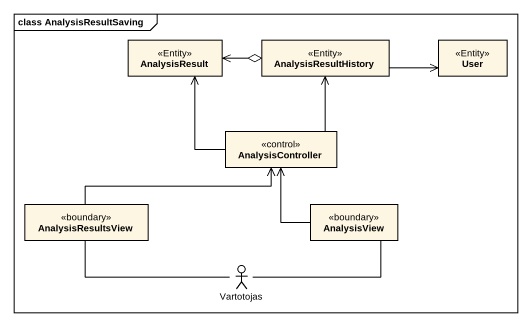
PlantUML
@startuml
mainframe class AnalysisResultSaving
allowmixing
hide circle
hide empty members
class AnalysisResult <<Entity>>
class AnalysisResultHistory <<Entity>>
class User <<Entity>>
class AnalysisController <<control>>
class AnalysisResultsView <<boundary>>
class AnalysisView <<boundary>>
actor Vartotojas
AnalysisResultHistory o-left-> AnalysisResult
AnalysisResultHistory -right-> User
AnalysisController -up-> AnalysisResult
AnalysisController -up-> AnalysisResultHistory
AnalysisResultsView -right-> AnalysisController
AnalysisView -up-> AnalysisController
Vartotojas -left- AnalysisResultsView
Vartotojas -right- AnalysisView
@enduml
